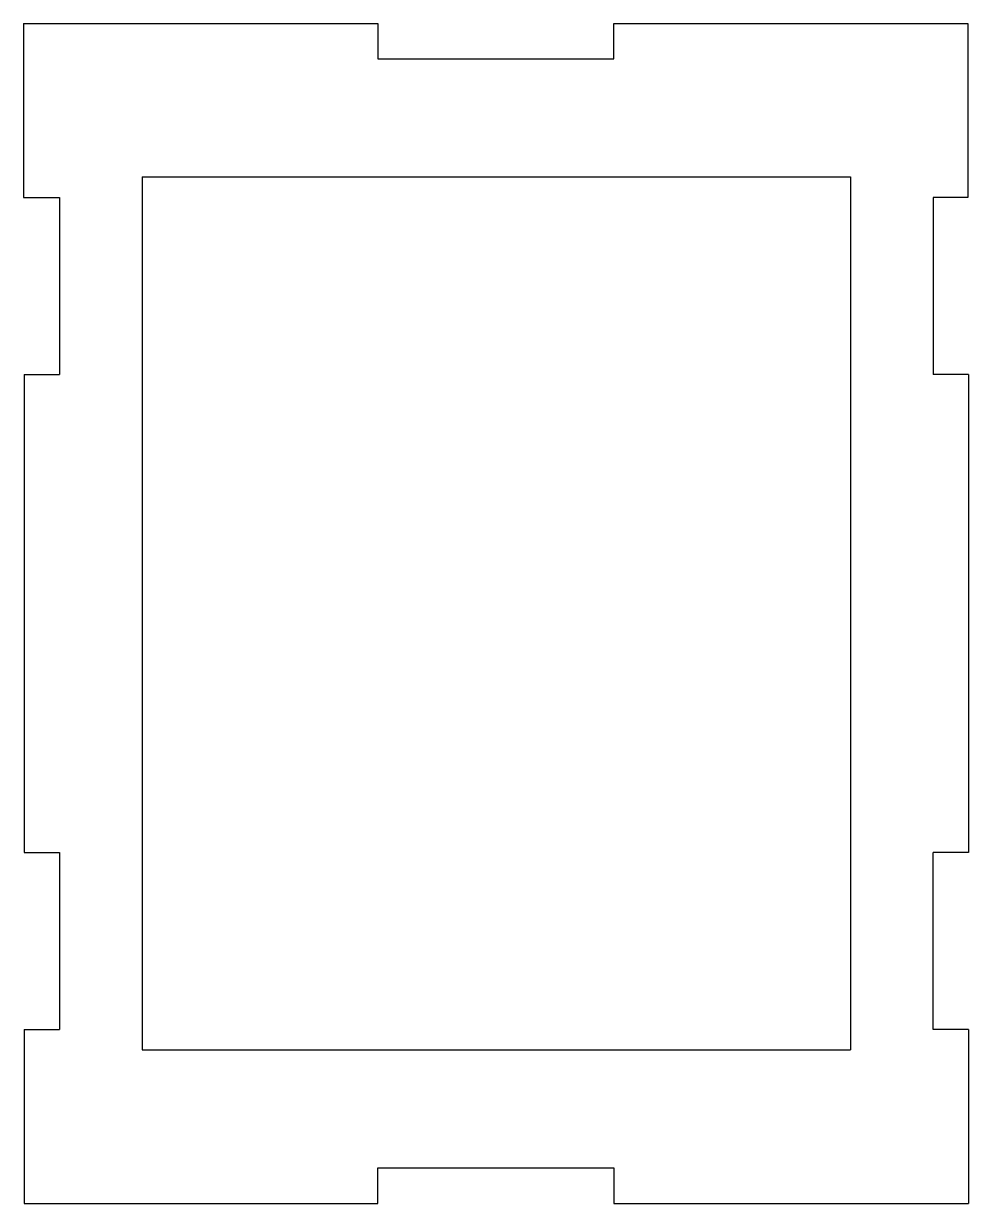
# Model space of a CAD drawing. Extents: x -43 to 37, y -46 to 54.
import ezdxf

# ---------------------------------------------------------------- set-up
doc = ezdxf.new("R2010")
doc.units = 0
doc.header["$MEASUREMENT"] = 0
doc.layers.add('VISIBLE', color=7, linetype='CONTINUOUS')

msp = doc.modelspace()

# ---------------------------------------------------------------- linework, layer by layer
at = {"layer": 'VISIBLE'}
for p, q in [((-42.63, 53.67), (-42.63, 38.92)), ((-42.63, 53.67), (-12.63, 53.67)), ((-12.63, 53.67), (-12.63, 50.67)), ((7.37, 53.67), (37.37, 53.67)), ((7.37, 50.67), (7.37, 53.67)), ((37.37, 53.67), (37.37, 38.92)), ((-12.63, 50.67), (7.37, 50.67)), ((-32.58, 40.67), (-32.58, -33.33)), ((-32.58, 40.67), (27.42, 40.67)), ((27.42, 40.67), (27.42, -33.33)), ((-42.63, 38.92), (-39.58, 38.92)), ((-39.58, 38.92), (-39.58, 23.92)), ((34.42, 38.92), (34.42, 23.92)), ((37.37, 38.92), (34.42, 38.92)), ((-42.58, 23.92), (-39.58, 23.92)), ((-42.58, 23.92), (-42.58, -16.59)), ((37.42, 23.92), (34.42, 23.92)), ((37.42, 23.92), (37.42, -16.59)), ((-42.58, -16.59), (-39.58, -16.59)), ((-39.58, -16.59), (-39.58, -31.59)), ((34.42, -31.59), (34.42, -16.59)), ((37.42, -16.59), (34.42, -16.59)), ((-42.58, -31.59), (-39.58, -31.59)), ((-42.58, -31.59), (-42.58, -46.33)), ((37.42, -31.59), (34.42, -31.59)), ((37.42, -31.59), (37.42, -46.33)), ((-32.58, -33.33), (27.42, -33.33)), ((-12.63, -46.33), (-12.63, -43.33)), ((-12.63, -43.33), (7.37, -43.33)), ((7.37, -43.33), (7.37, -46.33)), ((-42.58, -46.33), (-12.63, -46.33)), ((7.37, -46.33), (37.42, -46.33))]:
    msp.add_line(p, q, dxfattribs=at)

doc.saveas('drawing.dxf')
